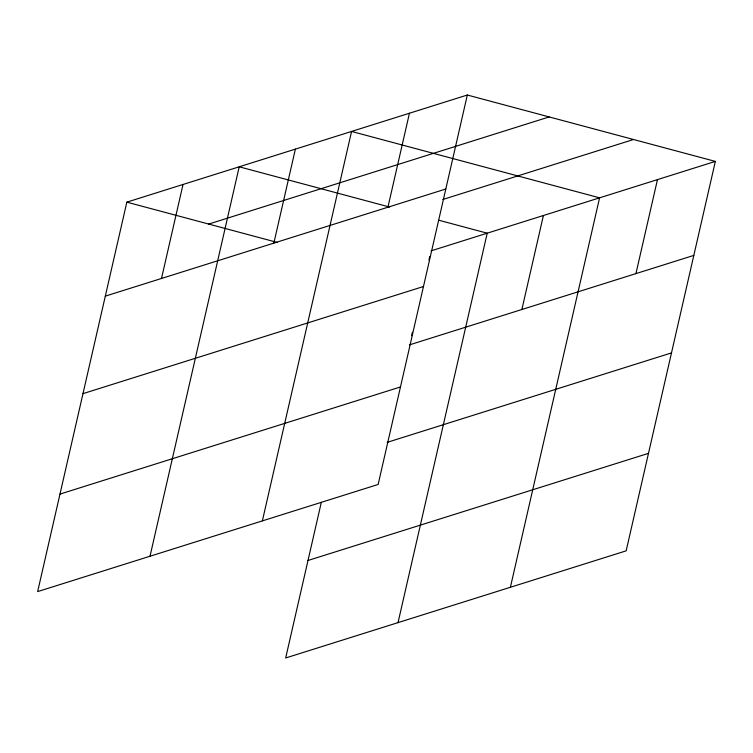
<?xml version="1.0" encoding="UTF-8"?>
<svg xmlns="http://www.w3.org/2000/svg" width="753" height="753" viewBox="0 0 753 753"><rect width="100%" height="100%" fill="white"/><g stroke="black" fill="none" stroke-linecap="round" stroke-linejoin="round"><path stroke-width="1.13" d="M467.331 95.019L126.843 202.152L37.65 591.594L378.138 484.461L467.331 95.019L715.35 161.406L626.157 550.848L285.669 657.981L321.333 502.27M161.5 278.469L183.026 184.476M150.007 556.241L239.209 166.799L389.64 207.066M273.857 243.115L295.383 149.122M262.373 520.878L351.566 131.446L599.586 197.832L510.393 587.274M387.917 207.226L409.444 113.232M411.618 335.687L412.399 332.252M428.946 260.039L429.728 256.594M398.026 622.627L487.219 233.185L439.008 220.281M521.876 309.502L543.402 215.509M635.937 273.612L657.463 179.619M208.694 224.065L549.182 116.922M105.316 296.145L445.804 189.012M442.83 199.498L633.508 139.503M431.045 250.862L715.35 161.406M82.99 393.64L423.478 286.507M409.519 344.855L693.824 255.399M59.976 494.09L400.464 386.957M387.183 442.359L671.497 352.903M307.996 560.486L648.484 453.353M126.843 202.152L277.273 242.419"/></g></svg>
